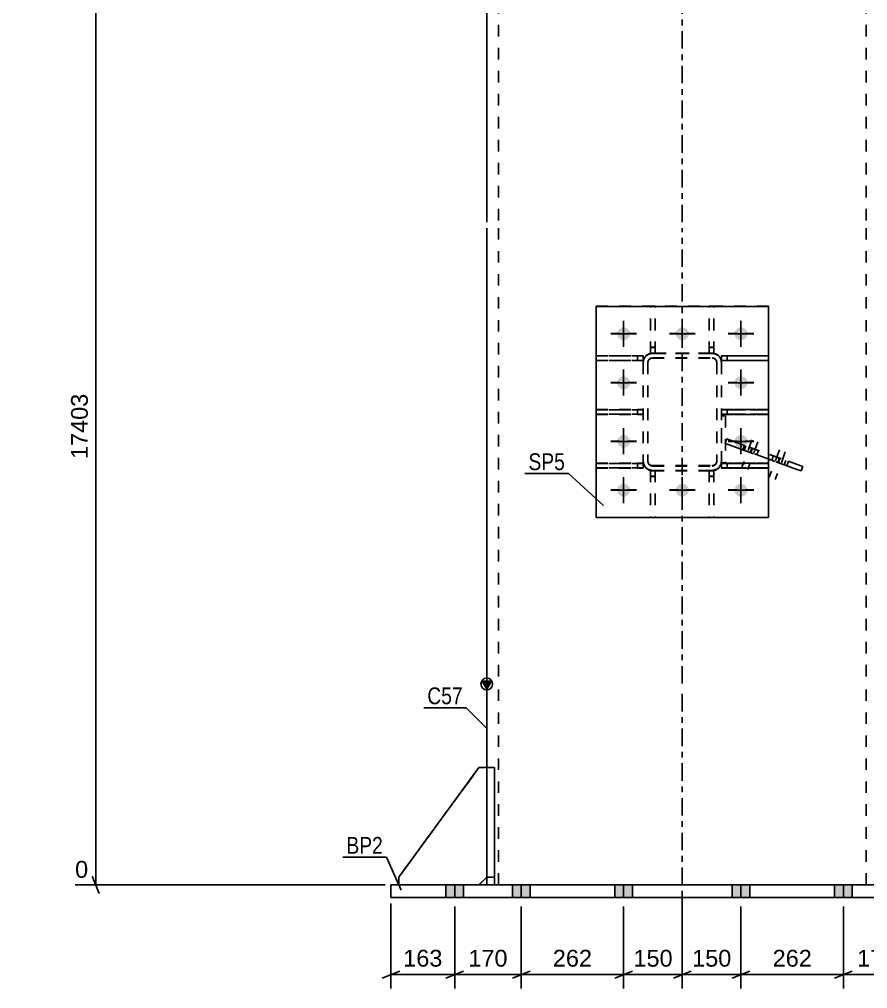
# Model space of a CAD drawing. Header units: millimetres. Extents: x 0 to 841, y 0 to 594.
# Drawn here: x 284.6 to 429.2, y 229.8 to 395.1 of the extents above; entities that cross this region are included whole.
import ezdxf

# ---------------------------------------------------------------- set-up
doc = ezdxf.new("R2010")
doc.units = ezdxf.units.MM
doc.linetypes.add('DXK_LINE_DOT2', pattern=[3.9198, 1.9599, -1.9599])
doc.linetypes.add('DXK_LINE_DOT3', pattern=[5.9187, 2.979, -0.9799, 0.9799, -0.9799])
doc.styles.add('Arial', font='ARIAL.TTF', dxfattribs={"height": 0.2})
doc.styles.add('Arial Narrow', font='ARIALN.TTF', dxfattribs={"height": 0.2})

# ---------------------------------------------------------------- blocks, each defined once
blk = doc.blocks.new('Part-256180323-1935 - 1758')
at = {"color": 7, "linetype": 'DXK_LINE_DOT2'}
for p, q in [((405.28, 337.74), (404.28, 337.74)), ((404.28, 337.74), (404.28, 337.74)), ((404.28, 337.74), (412.28, 337.74)), ((404.28, 337.74), (404.28, 336.94)), ((412.28, 337.74), (405.28, 337.74)), ((405.28, 337.74), (405.28, 336.94)), ((412.28, 337.74), (412.28, 336.94)), ((404.28, 336.94), (405.28, 336.94)), ((412.28, 336.94), (404.28, 336.94)), ((405.28, 336.94), (412.28, 336.94))]:
    blk.add_line(p, q, dxfattribs=at)
blk = doc.blocks.new('Part-256180323-1871 - 1758')
at = {"color": 7, "linetype": 'DXK_LINE_DOT2'}
for p, q in [((364.28, 267.51), (364.28, 247.5)), ((364.28, 267.51), (365.61, 267.51)), ((365.61, 267.51), (364.28, 267.51)), ((365.61, 267.51), (365.61, 247.5)), ((364.28, 248.84), (365.61, 248.84)), ((364.28, 248.84), (365.61, 248.84)), ((364.28, 247.51), (364.28, 247.53)), ((365.61, 247.51), (364.28, 247.51)), ((364.28, 247.5), (365.61, 247.5)), ((365.61, 247.51), (365.61, 247.53))]:
    blk.add_line(p, q, dxfattribs=at)
blk = doc.blocks.new('Part-256180323-1936 - 1758')
at = {"color": 7, "linetype": 'DXK_LINE_DOT2'}
for p, q in [((382.95, 327.77), (382.95, 328.57)), ((382.95, 328.57), (390.95, 328.57)), ((382.95, 328.57), (389.95, 328.57)), ((390.95, 327.77), (382.95, 327.77)), ((382.95, 327.77), (389.95, 327.77)), ((389.95, 327.77), (389.95, 328.57)), ((389.95, 328.57), (390.95, 328.57)), ((389.95, 327.77), (390.95, 327.77)), ((390.95, 328.57), (390.95, 327.77)), ((390.95, 327.77), (390.95, 327.77))]:
    blk.add_line(p, q, dxfattribs=at)
blk = doc.blocks.new('Part-256180323-1937 - 1758')
at = {"color": 7, "linetype": 'DXK_LINE_DOT2'}
for p, q in [((382.95, 336.94), (382.95, 337.74)), ((382.95, 337.74), (390.95, 337.74)), ((382.95, 337.74), (389.95, 337.74)), ((389.95, 336.94), (389.95, 337.74)), ((389.95, 337.74), (390.95, 337.74)), ((390.95, 337.74), (390.95, 336.94)), ((390.95, 336.94), (382.95, 336.94)), ((382.95, 336.94), (389.95, 336.94)), ((389.95, 336.94), (390.95, 336.94)), ((390.95, 336.94), (390.95, 336.94))]:
    blk.add_line(p, q, dxfattribs=at)
blk = doc.blocks.new('Part-256180323-1850 - 1758')
at = {"color": 7, "linetype": 'DXK_LINE_DOT2'}
for p, q in [((390.95, 319.36), (382.95, 319.36)), ((382.95, 319.36), (389.95, 319.36)), ((382.95, 319.36), (382.95, 318.56)), ((389.95, 319.36), (390.95, 319.36)), ((389.95, 319.36), (389.95, 318.56)), ((390.95, 319.36), (390.95, 319.36)), ((390.95, 319.36), (390.95, 318.56)), ((382.95, 318.56), (390.95, 318.56)), ((382.95, 318.56), (389.95, 318.56)), ((389.95, 318.56), (390.95, 318.56))]:
    blk.add_line(p, q, dxfattribs=at)
blk = doc.blocks.new('Part-256180323-1868 - 1758')
at = {"color": 2, "linetype": 'Continuous'}
for p, q in [((347.95, 245.37), (347.95, 247.53)), ((347.95, 247.53), (447.28, 247.53)), ((447.28, 245.37), (447.28, 247.53)), ((347.95, 245.39), (347.95, 245.37)), ((447.28, 245.39), (347.95, 245.39)), ((347.95, 245.37), (447.28, 245.37)), ((447.28, 245.39), (447.28, 245.37))]:
    blk.add_line(p, q, dxfattribs=at)
at = {"color": 7, "linetype": 'DXK_LINE_DOT2'}
blk.add_line((347.95, 247.5), (447.28, 247.5), dxfattribs=at)
blk = doc.blocks.new('Part-256180323-1933 - 1758')
at = {"color": 7, "linetype": 'DXK_LINE_DOT2'}
for p, q in [((404.28, 319.4), (404.28, 319.41)), ((404.28, 319.41), (412.28, 319.4)), ((404.28, 319.41), (404.28, 318.6)), ((405.28, 319.4), (404.28, 319.4)), ((412.28, 319.4), (405.28, 319.4)), ((405.28, 319.4), (405.28, 318.6)), ((412.28, 319.4), (412.28, 318.6)), ((412.28, 318.6), (404.28, 318.61)), ((404.28, 318.6), (405.28, 318.6)), ((405.28, 318.6), (412.28, 318.6))]:
    blk.add_line(p, q, dxfattribs=at)
blk = doc.blocks.new('Part-256180323-1869 - 1758')
at = {"color": 2, "linetype": 'Continuous'}
for p, q in [((364.28, 267.52), (364.28, 247.52)), ((364.28, 267.52), (365.61, 267.52)), ((365.61, 267.52), (365.61, 247.52)), ((364.28, 248.86), (365.61, 248.86))]:
    blk.add_line(p, q, dxfattribs=at)
at = {"color": 7, "linetype": 'DXK_LINE_DOT2'}
for p, q in [((365.61, 267.52), (364.28, 267.52)), ((364.28, 248.85), (365.61, 248.85)), ((364.28, 247.52), (364.28, 247.52)), ((364.28, 247.52), (365.61, 247.52)), ((365.61, 247.52), (364.28, 247.52)), ((365.61, 247.52), (365.61, 247.52))]:
    blk.add_line(p, q, dxfattribs=at)
blk = doc.blocks.new('Part-256180323-1934 - 1758')
at = {"color": 7, "linetype": 'DXK_LINE_DOT2'}
for p, q in [((405.28, 328.57), (404.28, 328.57)), ((404.28, 328.57), (404.28, 328.57)), ((404.28, 328.57), (412.28, 328.57)), ((404.28, 328.57), (404.28, 327.77)), ((404.28, 327.77), (405.28, 327.77)), ((412.28, 327.77), (404.28, 327.77)), ((412.28, 328.57), (405.28, 328.57)), ((405.28, 328.57), (405.28, 327.77)), ((405.28, 327.77), (412.28, 327.77)), ((412.28, 328.57), (412.28, 327.77))]:
    blk.add_line(p, q, dxfattribs=at)
blk = doc.blocks.new('Part-256180323-1938 - 1758')
at = {"color": 7, "linetype": 'DXK_LINE_DOT2'}
for p, q in [((392.21, 338.17), (392.21, 346.17)), ((392.21, 346.17), (393.01, 346.17)), ((393.01, 338.17), (393.01, 346.17)), ((392.21, 339.17), (393.01, 339.17)), ((392.21, 338.17), (393.01, 338.17)), ((393.01, 338.17), (392.21, 338.17)), ((392.21, 338.17), (392.21, 338.17)), ((393.01, 338.17), (393.01, 338.17))]:
    blk.add_line(p, q, dxfattribs=at)
blk = doc.blocks.new('Part-256180323-1939 - 1758')
at = {"color": 7, "linetype": 'DXK_LINE_DOT2'}
for p, q in [((402.21, 338.17), (402.21, 346.17)), ((402.21, 346.17), (403.01, 346.17)), ((403.01, 338.17), (403.01, 346.17)), ((402.21, 339.17), (403.01, 339.17)), ((402.21, 338.17), (403.01, 338.17)), ((403.01, 338.17), (402.21, 338.17)), ((402.21, 338.17), (402.21, 338.17)), ((403.01, 338.17), (403.01, 338.17))]:
    blk.add_line(p, q, dxfattribs=at)
blk = doc.blocks.new('Part-256180323-1940 - 1758')
at = {"color": 7, "linetype": 'DXK_LINE_DOT2'}
for p, q in [((392.21, 318.17), (392.21, 318.17)), ((392.21, 318.17), (392.21, 310.17)), ((392.21, 318.17), (393.01, 318.17)), ((392.21, 318.17), (393.01, 318.17)), ((393.01, 318.17), (393.01, 318.17)), ((393.01, 318.17), (393.01, 310.17)), ((392.21, 317.17), (393.01, 317.17)), ((393.01, 310.17), (392.21, 310.17))]:
    blk.add_line(p, q, dxfattribs=at)
blk = doc.blocks.new('Part-256180323-1941 - 1758')
at = {"color": 7, "linetype": 'DXK_LINE_DOT2'}
for p, q in [((402.21, 318.17), (402.21, 318.17)), ((402.21, 318.17), (402.21, 310.17)), ((402.21, 318.17), (403.01, 318.17)), ((402.21, 318.17), (403.01, 318.17)), ((403.01, 318.17), (403.01, 318.17)), ((403.01, 318.17), (403.01, 310.17)), ((402.21, 317.17), (403.01, 317.17)), ((403.01, 310.17), (402.21, 310.17))]:
    blk.add_line(p, q, dxfattribs=at)
blk = doc.blocks.new('Part-256180323-1942 - 1758')
at = {"color": 7, "linetype": 'DXK_LINE_DOT2'}
for p, q in [((392.21, 338.12), (392.21, 346.13)), ((393.01, 346.13), (392.21, 346.13)), ((393.01, 338.12), (393.01, 346.13)), ((392.21, 339.13), (393.01, 339.13)), ((392.21, 338.13), (392.21, 338.12)), ((392.21, 338.13), (393.01, 338.13)), ((392.21, 338.12), (393.01, 338.12)), ((393.01, 338.13), (393.01, 338.12))]:
    blk.add_line(p, q, dxfattribs=at)
blk = doc.blocks.new('Part-256180323-1957 - 1758')
at = {"linetype": 'Continuous'}
blk.add_hatch(color=2, dxfattribs=at).paths.add_polyline_path([(364.28, 280.86), (363.48, 282.26), (365.08, 282.26)])
at = {"color": 2, "linetype": 'Continuous'}
for p, q in [((364.28, 515.63), (364.28, 360.5)), ((364.28, 359.5), (364.28, 281.85)), ((364.28, 280.86), (363.48, 282.26)), ((363.48, 282.26), (365.08, 282.26)), ((365.08, 282.26), (364.28, 280.86)), ((364.28, 280.85), (364.28, 267.52))]:
    blk.add_line(p, q, dxfattribs=at)
at = {"color": 7, "linetype": 'DXK_LINE_DOT2'}
for p, q in [((366.28, 515.63), (366.28, 360.5)), ((428.95, 515.63), (428.95, 360.5)), ((366.28, 359.5), (366.28, 281.85)), ((428.95, 359.5), (428.95, 281.85)), ((366.28, 280.85), (366.28, 247.52)), ((428.95, 280.85), (428.95, 247.52)), ((364.28, 267.52), (364.28, 247.51)), ((364.28, 247.51), (364.28, 247.52)), ((364.58, 247.52), (364.28, 247.52)), ((364.28, 247.51), (364.58, 247.51)), ((365.45, 247.52), (364.58, 247.52)), ((364.58, 247.51), (365.45, 247.51)), ((366.75, 247.52), (365.45, 247.52)), ((365.45, 247.51), (366.75, 247.51)), ((366.28, 247.51), (366.28, 247.53)), ((366.28, 247.51), (366.28, 247.52)), ((366.28, 247.52), (366.43, 247.52)), ((366.43, 247.51), (366.28, 247.51)), ((366.43, 247.52), (366.86, 247.52)), ((366.86, 247.51), (366.43, 247.51)), ((368.28, 247.52), (366.75, 247.52)), ((366.75, 247.51), (368.28, 247.51)), ((366.86, 247.52), (367.51, 247.52)), ((367.51, 247.51), (366.86, 247.51)), ((367.51, 247.52), (368.28, 247.52)), ((368.28, 247.51), (367.51, 247.51)), ((368.28, 247.52), (426.95, 247.52)), ((368.28, 247.52), (426.95, 247.52)), ((368.28, 247.51), (426.95, 247.51)), ((368.28, 247.51), (426.95, 247.51)), ((426.95, 247.52), (427.71, 247.52)), ((428.48, 247.52), (426.95, 247.52)), ((427.71, 247.51), (426.95, 247.51)), ((426.95, 247.51), (428.48, 247.51)), ((427.71, 247.52), (428.36, 247.52)), ((428.36, 247.51), (427.71, 247.51)), ((428.36, 247.52), (428.79, 247.52)), ((428.79, 247.51), (428.36, 247.51)), ((429.77, 247.52), (428.48, 247.52)), ((428.48, 247.51), (429.77, 247.51)), ((428.79, 247.52), (428.95, 247.52)), ((428.95, 247.51), (428.79, 247.51)), ((428.95, 247.51), (428.95, 247.53)), ((428.95, 247.51), (428.95, 247.52))]:
    blk.add_line(p, q, dxfattribs=at)
at = {"color": 7, "linetype": 'DXK_LINE_DOT3'}
for p, q in [((397.61, 360.5), (397.61, 515.62)), ((397.61, 281.85), (397.61, 359.5)), ((397.61, 247.51), (397.61, 280.85))]:
    blk.add_line(p, q, dxfattribs=at)
at = {"color": 2, "linetype": 'Continuous'}
blk.add_circle((364.28, 281.76), 1, dxfattribs=at)
blk = doc.blocks.new('Bolt-256180323-1958 - 1758')
at = {"linetype": 'Continuous'}
for points in [[(386.51, 341.46), (386.54, 341.69), (386.61, 341.91), (386.72, 342.11), (386.88, 342.28), (387.06, 342.41), (387.27, 342.51), (387.5, 342.55), (387.73, 342.55), (387.95, 342.51), (388.16, 342.41), (388.35, 342.28), (388.5, 342.11), (388.62, 341.91), (388.69, 341.69), (388.71, 341.46), (388.69, 341.23), (388.62, 341.01), (388.5, 340.81), (388.35, 340.64), (388.16, 340.51), (387.95, 340.41), (387.73, 340.37), (387.5, 340.37), (387.27, 340.41), (387.06, 340.51), (386.88, 340.64), (386.72, 340.81), (386.61, 341.01), (386.54, 341.23)], [(396.51, 341.46), (396.54, 341.69), (396.61, 341.91), (396.72, 342.11), (396.88, 342.28), (397.06, 342.41), (397.27, 342.51), (397.5, 342.55), (397.73, 342.55), (397.95, 342.51), (398.16, 342.41), (398.35, 342.28), (398.5, 342.11), (398.62, 341.91), (398.69, 341.69), (398.71, 341.46), (398.69, 341.23), (398.62, 341.01), (398.5, 340.81), (398.35, 340.64), (398.16, 340.51), (397.95, 340.41), (397.73, 340.37), (397.5, 340.37), (397.27, 340.41), (397.06, 340.51), (396.88, 340.64), (396.72, 340.81), (396.61, 341.01), (396.54, 341.23)], [(406.51, 341.46), (406.54, 341.69), (406.61, 341.91), (406.72, 342.11), (406.88, 342.28), (407.06, 342.41), (407.27, 342.51), (407.5, 342.55), (407.73, 342.55), (407.95, 342.51), (408.16, 342.41), (408.35, 342.28), (408.5, 342.11), (408.62, 341.91), (408.69, 341.69), (408.71, 341.46), (408.69, 341.23), (408.62, 341.01), (408.5, 340.81), (408.35, 340.64), (408.16, 340.51), (407.95, 340.41), (407.73, 340.37), (407.5, 340.37), (407.27, 340.41), (407.06, 340.51), (406.88, 340.64), (406.72, 340.81), (406.61, 341.01), (406.54, 341.23)], [(386.51, 333.13), (386.54, 333.36), (386.61, 333.57), (386.72, 333.77), (386.88, 333.94), (387.06, 334.08), (387.27, 334.17), (387.5, 334.22), (387.73, 334.22), (387.95, 334.17), (388.16, 334.08), (388.35, 333.94), (388.5, 333.77), (388.62, 333.57), (388.69, 333.36), (388.71, 333.13), (388.69, 332.9), (388.62, 332.68), (388.5, 332.48), (388.35, 332.31), (388.16, 332.17), (387.95, 332.08), (387.73, 332.03), (387.5, 332.03), (387.27, 332.08), (387.06, 332.17), (386.88, 332.31), (386.72, 332.48), (386.61, 332.68), (386.54, 332.9)], [(406.51, 333.13), (406.54, 333.36), (406.61, 333.57), (406.72, 333.77), (406.88, 333.94), (407.06, 334.08), (407.27, 334.17), (407.5, 334.22), (407.73, 334.22), (407.95, 334.17), (408.16, 334.08), (408.35, 333.94), (408.5, 333.77), (408.62, 333.57), (408.69, 333.36), (408.71, 333.13), (408.69, 332.9), (408.62, 332.68), (408.5, 332.48), (408.35, 332.31), (408.16, 332.17), (407.95, 332.08), (407.73, 332.03), (407.5, 332.03), (407.27, 332.08), (407.06, 332.17), (406.88, 332.31), (406.72, 332.48), (406.61, 332.68), (406.54, 332.9)], [(386.51, 323.13), (386.54, 323.36), (386.61, 323.57), (386.72, 323.77), (386.88, 323.94), (387.06, 324.08), (387.27, 324.17), (387.5, 324.22), (387.73, 324.22), (387.95, 324.17), (388.16, 324.08), (388.35, 323.94), (388.5, 323.77), (388.62, 323.57), (388.69, 323.36), (388.71, 323.13), (388.69, 322.9), (388.62, 322.68), (388.5, 322.48), (388.35, 322.31), (388.16, 322.17), (387.95, 322.08), (387.73, 322.03), (387.5, 322.03), (387.27, 322.08), (387.06, 322.17), (386.88, 322.31), (386.72, 322.48), (386.61, 322.68), (386.54, 322.9)], [(406.51, 323.13), (406.54, 323.36), (406.61, 323.57), (406.72, 323.77), (406.88, 323.94), (407.06, 324.08), (407.27, 324.17), (407.5, 324.22), (407.73, 324.22), (407.95, 324.17), (408.16, 324.08), (408.35, 323.94), (408.5, 323.77), (408.62, 323.57), (408.69, 323.36), (408.71, 323.13), (408.69, 322.9), (408.62, 322.68), (408.5, 322.48), (408.35, 322.31), (408.16, 322.17), (407.95, 322.08), (407.73, 322.03), (407.5, 322.03), (407.27, 322.08), (407.06, 322.17), (406.88, 322.31), (406.72, 322.48), (406.61, 322.68), (406.54, 322.9)], [(386.51, 314.79), (386.54, 315.02), (386.61, 315.24), (386.72, 315.44), (386.88, 315.61), (387.06, 315.75), (387.27, 315.84), (387.5, 315.89), (387.73, 315.89), (387.95, 315.84), (388.16, 315.75), (388.35, 315.61), (388.5, 315.44), (388.62, 315.24), (388.69, 315.02), (388.71, 314.79), (388.69, 314.56), (388.62, 314.35), (388.5, 314.15), (388.35, 313.98), (388.16, 313.84), (387.95, 313.75), (387.73, 313.7), (387.5, 313.7), (387.27, 313.75), (387.06, 313.84), (386.88, 313.98), (386.72, 314.15), (386.61, 314.35), (386.54, 314.56)], [(396.51, 314.79), (396.54, 315.02), (396.61, 315.24), (396.72, 315.44), (396.88, 315.61), (397.06, 315.75), (397.27, 315.84), (397.5, 315.89), (397.73, 315.89), (397.95, 315.84), (398.16, 315.75), (398.35, 315.61), (398.5, 315.44), (398.62, 315.24), (398.69, 315.02), (398.71, 314.79), (398.69, 314.56), (398.62, 314.35), (398.5, 314.15), (398.35, 313.98), (398.16, 313.84), (397.95, 313.75), (397.73, 313.7), (397.5, 313.7), (397.27, 313.75), (397.06, 313.84), (396.88, 313.98), (396.72, 314.15), (396.61, 314.35), (396.54, 314.56)], [(406.51, 314.79), (406.54, 315.02), (406.61, 315.24), (406.72, 315.44), (406.88, 315.61), (407.06, 315.75), (407.27, 315.84), (407.5, 315.89), (407.73, 315.89), (407.95, 315.84), (408.16, 315.75), (408.35, 315.61), (408.5, 315.44), (408.62, 315.24), (408.69, 315.02), (408.71, 314.79), (408.69, 314.56), (408.62, 314.35), (408.5, 314.15), (408.35, 313.98), (408.16, 313.84), (407.95, 313.75), (407.73, 313.7), (407.5, 313.7), (407.27, 313.75), (407.06, 313.84), (406.88, 313.98), (406.72, 314.15), (406.61, 314.35), (406.54, 314.56)]]:
    blk.add_hatch(color=1, dxfattribs=at).paths.add_polyline_path(points)
at = {"color": 1, "linetype": 'Continuous'}
for p, q in [((387.61, 339.26), (387.61, 343.66)), ((397.61, 339.26), (397.61, 343.66)), ((407.61, 339.26), (407.61, 343.66)), ((389.81, 341.46), (385.41, 341.46)), ((399.81, 341.46), (395.41, 341.46)), ((409.81, 341.46), (405.41, 341.46)), ((387.61, 330.93), (387.61, 335.33)), ((407.61, 330.93), (407.61, 335.33)), ((389.81, 333.13), (385.41, 333.13)), ((409.81, 333.13), (405.41, 333.13)), ((387.61, 320.93), (387.61, 325.33)), ((407.61, 320.93), (407.61, 325.33)), ((389.81, 323.13), (385.41, 323.13)), ((409.81, 323.13), (405.41, 323.13)), ((387.61, 312.59), (387.61, 316.99)), ((397.61, 312.59), (397.61, 316.99)), ((407.61, 312.59), (407.61, 316.99)), ((389.81, 314.79), (385.41, 314.79)), ((399.81, 314.79), (395.41, 314.79)), ((409.81, 314.79), (405.41, 314.79))]:
    blk.add_line(p, q, dxfattribs=at)
blk = doc.blocks.new('Bolt-256180323-1960 - 1758')
at = {"color": 1, "linetype": 'Continuous'}
for p, q in [((387.61, 343.7), (387.61, 342.24)), ((397.61, 343.7), (397.61, 342.24)), ((407.61, 343.7), (407.61, 342.24)), ((385.41, 341.5), (386.88, 341.5)), ((387.61, 339.3), (387.61, 340.77)), ((389.81, 341.5), (388.35, 341.5)), ((395.41, 341.5), (396.88, 341.5)), ((397.61, 339.3), (397.61, 340.77)), ((399.81, 341.5), (398.35, 341.5)), ((405.41, 341.5), (406.88, 341.5)), ((407.61, 339.3), (407.61, 340.77)), ((409.81, 341.5), (408.35, 341.5)), ((387.61, 335.37), (387.61, 333.91)), ((407.61, 335.37), (407.61, 333.91)), ((385.41, 333.17), (386.88, 333.17)), ((387.61, 330.97), (387.61, 332.44)), ((389.81, 333.17), (388.35, 333.17)), ((405.41, 333.17), (406.88, 333.17)), ((407.61, 330.97), (407.61, 332.44)), ((409.81, 333.17), (408.35, 333.17)), ((387.61, 325.37), (387.61, 323.91)), ((407.61, 325.37), (407.61, 323.91)), ((385.41, 323.17), (386.88, 323.17)), ((387.61, 320.97), (387.61, 322.44)), ((389.81, 323.17), (388.35, 323.17)), ((405.41, 323.17), (406.88, 323.17)), ((407.61, 320.97), (407.61, 322.44)), ((409.81, 323.17), (408.35, 323.17)), ((387.61, 317.04), (387.61, 315.57)), ((397.61, 317.04), (397.61, 315.57)), ((407.61, 317.04), (407.61, 315.57)), ((385.41, 314.84), (386.88, 314.84)), ((387.61, 312.64), (387.61, 314.1)), ((389.81, 314.84), (388.35, 314.84)), ((395.41, 314.84), (396.88, 314.84)), ((397.61, 312.64), (397.61, 314.1)), ((399.81, 314.84), (398.35, 314.84)), ((405.41, 314.84), (406.88, 314.84)), ((407.61, 312.64), (407.61, 314.1)), ((409.81, 314.84), (408.35, 314.84))]:
    blk.add_line(p, q, dxfattribs=at)
blk = doc.blocks.new('Bolt-256180323-1964 - 1758')
at = {"linetype": 'Continuous'}
for points in [[(357.31, 245.38), (360.31, 245.38), (360.31, 247.52), (357.31, 247.52)], [(357.31, 245.39), (360.31, 245.39), (360.31, 247.52), (357.31, 247.52)], [(357.31, 245.39), (360.31, 245.39), (360.31, 247.52), (357.31, 247.52)], [(357.31, 245.39), (360.31, 245.39), (360.31, 247.52), (357.31, 247.52)], [(357.31, 245.37), (360.31, 245.37), (360.31, 247.51), (357.31, 247.51)], [(357.31, 245.37), (360.31, 245.37), (360.31, 247.51), (357.31, 247.51)], [(357.31, 245.38), (360.31, 245.38), (360.31, 247.51), (357.31, 247.51)], [(357.31, 245.38), (360.31, 245.38), (360.31, 247.51), (357.31, 247.51)], [(368.65, 245.39), (371.65, 245.39), (371.65, 247.52), (368.65, 247.52)], [(368.65, 245.39), (371.65, 245.39), (371.65, 247.52), (368.65, 247.52)], [(368.65, 245.37), (371.65, 245.37), (371.65, 247.51), (368.65, 247.51)], [(368.65, 245.37), (371.65, 245.37), (371.65, 247.51), (368.65, 247.51)], [(386.11, 245.39), (389.11, 245.39), (389.11, 247.52), (386.11, 247.52)], [(386.11, 245.39), (389.11, 245.39), (389.11, 247.52), (386.11, 247.52)], [(386.11, 245.37), (389.11, 245.37), (389.11, 247.51), (386.11, 247.51)], [(386.11, 245.37), (389.11, 245.37), (389.11, 247.51), (386.11, 247.51)], [(406.11, 245.39), (409.11, 245.39), (409.11, 247.52), (406.11, 247.52)], [(406.11, 245.39), (409.11, 245.39), (409.11, 247.52), (406.11, 247.52)], [(406.11, 245.37), (409.11, 245.37), (409.11, 247.51), (406.11, 247.51)], [(406.11, 245.37), (409.11, 245.37), (409.11, 247.51), (406.11, 247.51)], [(423.58, 245.39), (426.58, 245.39), (426.58, 247.52), (423.58, 247.52)], [(423.58, 245.39), (426.58, 245.39), (426.58, 247.52), (423.58, 247.52)], [(423.58, 245.37), (426.58, 245.37), (426.58, 247.51), (423.58, 247.51)], [(423.58, 245.37), (426.58, 245.37), (426.58, 247.51), (423.58, 247.51)], [(434.91, 245.38), (437.91, 245.38), (437.91, 247.52), (434.91, 247.52)], [(434.91, 245.39), (437.91, 245.39), (437.91, 247.52), (434.91, 247.52)], [(434.91, 245.39), (437.91, 245.39), (437.91, 247.52), (434.91, 247.52)], [(434.91, 245.39), (437.91, 245.39), (437.91, 247.52), (434.91, 247.52)], [(434.91, 245.37), (437.91, 245.37), (437.91, 247.51), (434.91, 247.51)], [(434.91, 245.37), (437.91, 245.37), (437.91, 247.51), (434.91, 247.51)], [(434.91, 245.38), (437.91, 245.38), (437.91, 247.51), (434.91, 247.51)], [(434.91, 245.38), (437.91, 245.38), (437.91, 247.51), (434.91, 247.51)]]:
    blk.add_hatch(color=1, dxfattribs=at).paths.add_polyline_path(points)
at = {"color": 1, "linetype": 'Continuous'}
for p, q in [((357.31, 245.38), (357.31, 247.52)), ((357.31, 245.39), (357.31, 247.52)), ((357.31, 245.39), (357.31, 247.52)), ((357.31, 245.39), (357.31, 247.52)), ((357.31, 245.37), (357.31, 247.51)), ((357.31, 245.37), (357.31, 247.51)), ((357.31, 245.38), (357.31, 247.51)), ((357.31, 245.38), (357.31, 247.51)), ((358.81, 245.38), (358.81, 247.52)), ((358.81, 245.39), (358.81, 247.52)), ((358.81, 245.39), (358.81, 247.52)), ((358.81, 245.39), (358.81, 247.52)), ((358.81, 245.37), (358.81, 247.51)), ((358.81, 245.37), (358.81, 247.51)), ((358.81, 245.38), (358.81, 247.51)), ((358.81, 245.38), (358.81, 247.51)), ((360.31, 245.38), (360.31, 247.52)), ((360.31, 245.39), (360.31, 247.52)), ((360.31, 245.39), (360.31, 247.52)), ((360.31, 245.39), (360.31, 247.52)), ((360.31, 245.37), (360.31, 247.51)), ((360.31, 245.37), (360.31, 247.51)), ((360.31, 245.38), (360.31, 247.51)), ((360.31, 245.38), (360.31, 247.51)), ((368.65, 245.39), (368.65, 247.52)), ((368.65, 245.39), (368.65, 247.52)), ((368.65, 245.37), (368.65, 247.51)), ((368.65, 245.37), (368.65, 247.51)), ((370.15, 245.39), (370.15, 247.52)), ((370.15, 245.39), (370.15, 247.52)), ((370.15, 245.37), (370.15, 247.51)), ((370.15, 245.37), (370.15, 247.51)), ((371.65, 245.39), (371.65, 247.52)), ((371.65, 245.39), (371.65, 247.52)), ((371.65, 245.37), (371.65, 247.51)), ((371.65, 245.37), (371.65, 247.51)), ((386.11, 245.39), (386.11, 247.52)), ((386.11, 245.39), (386.11, 247.52)), ((386.11, 245.37), (386.11, 247.51)), ((386.11, 245.37), (386.11, 247.51)), ((387.61, 245.39), (387.61, 247.52)), ((387.61, 245.39), (387.61, 247.52)), ((387.61, 245.37), (387.61, 247.51)), ((387.61, 245.37), (387.61, 247.51)), ((389.11, 245.39), (389.11, 247.52)), ((389.11, 245.39), (389.11, 247.52)), ((389.11, 245.37), (389.11, 247.51)), ((389.11, 245.37), (389.11, 247.51)), ((406.11, 245.39), (406.11, 247.52)), ((406.11, 245.39), (406.11, 247.52)), ((406.11, 245.37), (406.11, 247.51)), ((406.11, 245.37), (406.11, 247.51)), ((407.61, 245.39), (407.61, 247.52)), ((407.61, 245.39), (407.61, 247.52)), ((407.61, 245.37), (407.61, 247.51)), ((407.61, 245.37), (407.61, 247.51)), ((409.11, 245.39), (409.11, 247.52)), ((409.11, 245.39), (409.11, 247.52)), ((409.11, 245.37), (409.11, 247.51)), ((409.11, 245.37), (409.11, 247.51)), ((423.58, 245.39), (423.58, 247.52)), ((423.58, 245.39), (423.58, 247.52)), ((423.58, 245.37), (423.58, 247.51)), ((423.58, 245.37), (423.58, 247.51)), ((425.08, 245.39), (425.08, 247.52)), ((425.08, 245.39), (425.08, 247.52)), ((425.08, 245.37), (425.08, 247.51)), ((425.08, 245.37), (425.08, 247.51)), ((426.58, 245.39), (426.58, 247.52)), ((426.58, 245.39), (426.58, 247.52)), ((426.58, 245.37), (426.58, 247.51)), ((426.58, 245.37), (426.58, 247.51)), ((434.91, 245.38), (434.91, 247.52)), ((434.91, 245.39), (434.91, 247.52)), ((434.91, 245.39), (434.91, 247.52)), ((434.91, 245.39), (434.91, 247.52)), ((434.91, 245.37), (434.91, 247.51)), ((434.91, 245.37), (434.91, 247.51)), ((434.91, 245.38), (434.91, 247.51)), ((434.91, 245.38), (434.91, 247.51)), ((436.41, 245.38), (436.41, 247.52)), ((436.41, 245.39), (436.41, 247.52)), ((436.41, 245.39), (436.41, 247.52)), ((436.41, 245.39), (436.41, 247.52)), ((436.41, 245.37), (436.41, 247.51)), ((436.41, 245.37), (436.41, 247.51)), ((436.41, 245.38), (436.41, 247.51)), ((436.41, 245.38), (436.41, 247.51)), ((437.91, 245.38), (437.91, 247.52)), ((437.91, 245.39), (437.91, 247.52)), ((437.91, 245.39), (437.91, 247.52)), ((437.91, 245.39), (437.91, 247.52)), ((437.91, 245.37), (437.91, 247.51)), ((437.91, 245.37), (437.91, 247.51)), ((437.91, 245.38), (437.91, 247.51)), ((437.91, 245.38), (437.91, 247.51))]:
    blk.add_line(p, q, dxfattribs=at)
blk = doc.blocks.new('Part-256180323-1970 - 1758')
at = {"color": 7, "linetype": 'DXK_LINE_DOT2'}
for p, q in [((402.21, 338.12), (402.21, 346.13)), ((403.01, 346.13), (402.21, 346.13)), ((403.01, 338.12), (403.01, 346.13)), ((402.21, 339.13), (403.01, 339.13)), ((402.21, 338.13), (402.21, 338.12)), ((402.21, 338.13), (403.01, 338.13)), ((402.21, 338.12), (403.01, 338.12)), ((403.01, 338.13), (403.01, 338.12))]:
    blk.add_line(p, q, dxfattribs=at)
blk = doc.blocks.new('Part-256180323-1971 - 1758')
at = {"color": 7, "linetype": 'DXK_LINE_DOT2'}
for p, q in [((393.01, 318.13), (392.21, 318.13)), ((392.21, 318.13), (392.21, 318.12)), ((392.21, 318.13), (392.21, 310.13)), ((392.21, 318.12), (393.01, 318.12)), ((393.01, 318.12), (393.01, 318.13)), ((393.01, 318.13), (393.01, 310.13)), ((392.21, 317.13), (393.01, 317.13)), ((392.21, 310.13), (393.01, 310.13))]:
    blk.add_line(p, q, dxfattribs=at)
blk = doc.blocks.new('Part-256180323-1972 - 1758')
at = {"color": 7, "linetype": 'DXK_LINE_DOT2'}
for p, q in [((403.01, 318.13), (402.21, 318.13)), ((402.21, 318.13), (402.21, 318.12)), ((402.21, 318.13), (402.21, 310.13)), ((402.21, 318.12), (403.01, 318.12)), ((403.01, 318.12), (403.01, 318.13)), ((403.01, 318.13), (403.01, 310.13)), ((402.21, 317.13), (403.01, 317.13)), ((402.21, 310.13), (403.01, 310.13))]:
    blk.add_line(p, q, dxfattribs=at)
blk = doc.blocks.new('Part-256180323-1973 - 1758')
at = {"color": 7, "linetype": 'DXK_LINE_DOT2'}
for p, q in [((404.28, 318.56), (404.28, 319.36)), ((404.28, 319.36), (405.28, 319.36)), ((412.28, 319.36), (404.28, 319.36)), ((405.28, 318.56), (405.28, 319.36)), ((405.28, 319.36), (412.28, 319.36)), ((412.28, 318.56), (412.28, 319.36)), ((405.28, 318.56), (404.28, 318.56)), ((404.28, 318.56), (404.28, 318.56)), ((404.28, 318.56), (412.28, 318.56)), ((412.28, 318.56), (405.28, 318.56))]:
    blk.add_line(p, q, dxfattribs=at)
blk = doc.blocks.new('Part-256180323-1974 - 1758')
at = {"color": 7, "linetype": 'DXK_LINE_DOT2'}
for p, q in [((404.28, 327.72), (404.28, 328.53)), ((404.28, 328.53), (405.28, 328.53)), ((412.28, 328.53), (404.28, 328.52)), ((405.28, 327.73), (404.28, 327.73)), ((404.28, 327.73), (404.28, 327.72)), ((404.28, 327.72), (412.28, 327.73)), ((405.28, 327.73), (405.28, 328.53)), ((405.28, 328.53), (412.28, 328.53)), ((412.28, 327.73), (405.28, 327.73)), ((412.28, 327.73), (412.28, 328.53))]:
    blk.add_line(p, q, dxfattribs=at)
blk = doc.blocks.new('Part-256180323-1975 - 1758')
at = {"color": 7, "linetype": 'DXK_LINE_DOT2'}
for p, q in [((404.28, 336.89), (404.28, 337.69)), ((404.28, 337.69), (405.28, 337.69)), ((412.28, 337.69), (404.28, 337.69)), ((405.28, 336.89), (405.28, 337.69)), ((405.28, 337.69), (412.28, 337.69)), ((412.28, 336.89), (412.28, 337.69)), ((405.28, 336.89), (404.28, 336.89)), ((404.28, 336.89), (404.28, 336.89)), ((404.28, 336.89), (412.28, 336.89)), ((412.28, 336.89), (405.28, 336.89))]:
    blk.add_line(p, q, dxfattribs=at)
blk = doc.blocks.new('Part-256180323-1976 - 1758')
at = {"color": 7, "linetype": 'DXK_LINE_DOT2'}
for p, q in [((390.95, 328.52), (382.95, 328.53)), ((382.95, 328.53), (389.95, 328.53)), ((382.95, 328.53), (382.95, 327.73)), ((382.95, 327.73), (390.95, 327.72)), ((382.95, 327.73), (389.95, 327.73)), ((389.95, 328.53), (390.95, 328.53)), ((389.95, 328.53), (389.95, 327.73)), ((389.95, 327.73), (390.95, 327.73)), ((390.95, 328.53), (390.95, 328.52)), ((390.95, 328.53), (390.95, 327.72))]:
    blk.add_line(p, q, dxfattribs=at)
blk = doc.blocks.new('Part-256180323-1977 - 1758')
at = {"color": 7, "linetype": 'DXK_LINE_DOT2'}
for p, q in [((390.95, 337.69), (382.95, 337.69)), ((382.95, 337.69), (389.95, 337.69)), ((382.95, 337.69), (382.95, 336.89)), ((389.95, 337.69), (390.95, 337.69)), ((389.95, 337.69), (389.95, 336.89)), ((390.95, 337.69), (390.95, 337.69)), ((390.95, 337.69), (390.95, 336.89)), ((382.95, 336.89), (390.95, 336.89)), ((382.95, 336.89), (389.95, 336.89)), ((389.95, 336.89), (390.95, 336.89))]:
    blk.add_line(p, q, dxfattribs=at)
blk = doc.blocks.new('Part-256180323-2007 - 1758')
at = {"color": 7, "linetype": 'DXK_LINE_DOT2'}
for p, q in [((382.95, 346.17), (382.95, 310.17)), ((382.95, 346.17), (412.28, 346.17)), ((382.95, 346.17), (412.28, 346.17)), ((412.28, 346.17), (412.28, 310.17)), ((382.95, 310.17), (382.95, 310.17)), ((382.95, 310.17), (412.28, 310.17)), ((412.28, 310.17), (382.95, 310.17)), ((412.28, 310.17), (412.28, 310.17))]:
    blk.add_line(p, q, dxfattribs=at)
blk = doc.blocks.new('Part-256180323-2027 - 1758')
at = {"color": 2, "linetype": 'Continuous'}
for p, q in [((382.95, 310.13), (382.95, 346.13)), ((382.95, 346.13), (412.28, 346.13)), ((412.28, 346.13), (412.28, 310.13)), ((382.95, 310.13), (382.95, 310.13)), ((412.28, 310.13), (382.95, 310.13)), ((412.28, 310.13), (412.28, 310.13))]:
    blk.add_line(p, q, dxfattribs=at)
at = {"color": 7, "linetype": 'DXK_LINE_DOT2'}
for p, q in [((382.95, 346.13), (412.28, 346.13)), ((382.95, 310.13), (412.28, 310.13)), ((382.95, 310.13), (382.95, 310.13)), ((412.28, 310.13), (412.28, 310.13))]:
    blk.add_line(p, q, dxfattribs=at)
blk = doc.blocks.new('Part-256180323-2032 - 1758')
at = {"color": 7, "linetype": 'DXK_LINE_DOT2'}
for p, q in [((391.07, 337.2), (390.95, 336.59)), ((390.95, 336.57), (391.07, 337.18)), ((391.93, 338.05), (392.55, 338.17)), ((392.22, 338.13), (391.93, 338.07)), ((392.55, 338.19), (392.22, 338.13)), ((392.24, 337.33), (392.55, 337.39)), ((392.55, 337.37), (392.24, 337.31)), ((392.55, 338.17), (392.55, 338.19)), ((402.68, 338.19), (392.55, 338.19)), ((392.55, 338.17), (402.68, 338.17)), ((392.55, 337.37), (392.55, 337.39)), ((392.55, 337.39), (402.68, 337.39)), ((392.55, 337.37), (402.68, 337.37)), ((402.68, 338.17), (402.68, 338.19)), ((403.01, 338.13), (402.68, 338.19)), ((402.68, 338.17), (403.29, 338.05)), ((402.68, 337.37), (402.68, 337.39)), ((402.68, 337.39), (402.99, 337.33)), ((402.99, 337.31), (402.68, 337.37)), ((403.29, 338.07), (403.01, 338.13)), ((404.28, 336.59), (404.16, 337.2)), ((404.16, 337.18), (404.28, 336.57)), ((390.95, 336.59), (390.95, 319.77)), ((391.75, 336.59), (391.81, 336.9)), ((391.81, 336.88), (391.75, 336.57)), ((391.75, 336.59), (391.75, 319.77)), ((391.81, 336.88), (391.81, 336.9)), ((403.42, 336.88), (403.42, 336.9)), ((403.42, 336.9), (403.48, 336.59)), ((403.48, 336.57), (403.42, 336.88)), ((403.48, 336.59), (403.48, 319.77)), ((404.28, 336.59), (404.28, 319.77)), ((390.95, 319.79), (391.07, 319.18)), ((391.07, 319.16), (390.95, 319.77)), ((391.07, 319.16), (391.07, 319.18)), ((391.81, 319.49), (391.75, 319.79)), ((391.75, 319.77), (391.81, 319.46)), ((392.55, 318.99), (392.24, 319.05)), ((392.24, 319.03), (392.55, 318.97)), ((392.55, 318.97), (392.55, 318.99)), ((392.55, 318.99), (402.68, 318.99)), ((392.55, 318.97), (402.68, 318.97)), ((402.99, 319.05), (402.68, 318.99)), ((402.68, 318.97), (402.99, 319.03)), ((402.68, 318.97), (402.68, 318.99)), ((403.48, 319.79), (403.42, 319.49)), ((403.42, 319.46), (403.48, 319.77)), ((404.16, 319.18), (404.28, 319.79)), ((404.28, 319.77), (404.16, 319.16)), ((404.16, 319.16), (404.16, 319.18)), ((391.93, 318.31), (392.55, 318.19)), ((392.55, 318.17), (391.93, 318.29)), ((392.55, 318.17), (392.55, 318.19)), ((392.55, 318.19), (402.68, 318.19)), ((392.55, 318.17), (402.68, 318.17)), ((402.68, 318.19), (403.29, 318.31)), ((403.29, 318.29), (402.68, 318.17)), ((402.68, 318.17), (402.68, 318.19))]:
    blk.add_line(p, q, dxfattribs=at)
at = {"color": 7, "linetype": 'DXK_LINE_DOT3'}
blk.add_line((397.61, 328.17), (397.61, 328.19), dxfattribs=at)
at = {"color": 7, "linetype": 'DXK_LINE_DOT2'}
for centre, radius, start, end in [((392.55, 336.59), 1.6, 112.5, 157.5), ((392.55, 336.57), 1.6, 112.5, 157.5), ((392.55, 336.59), 0.8, 112.5, 157.5), ((392.55, 336.57), 0.8, 112.5, 157.5), ((402.68, 336.59), 0.8, 22.5, 67.5), ((402.68, 336.57), 0.8, 22.5, 67.5), ((402.68, 336.59), 1.6, 22.5, 67.5), ((402.68, 336.57), 1.6, 22.5, 67.5), ((392.55, 319.79), 1.6, 202.5, 247.5), ((392.55, 319.77), 1.6, 202.5, 247.5), ((392.55, 319.79), 0.8, 202.5, 247.5), ((392.55, 319.77), 0.8, 202.5, 247.5), ((402.68, 319.79), 0.8, 292.5, 337.5), ((402.68, 319.77), 0.8, 292.5, 337.5), ((402.68, 319.79), 1.6, 292.5, 337.5), ((402.68, 319.77), 1.6, 292.5, 337.5)]:
    blk.add_arc(centre, radius, start, end, dxfattribs=at)
blk = doc.blocks.new('Part-256180323-2049 - 1758')
at = {"color": 7, "linetype": 'DXK_LINE_DOT2'}
for p, q in [((391.07, 337.14), (390.95, 336.53)), ((390.95, 336.52), (391.07, 337.13)), ((392.55, 338.13), (391.93, 338)), ((391.93, 338), (392.55, 338.12)), ((392.24, 337.27), (392.55, 337.33)), ((392.55, 337.32), (392.24, 337.26)), ((392.55, 338.12), (392.55, 338.13)), ((402.68, 338.13), (392.55, 338.13)), ((392.55, 338.12), (402.68, 338.12)), ((392.55, 337.32), (392.55, 337.33)), ((392.55, 337.33), (402.68, 337.33)), ((392.55, 337.32), (402.68, 337.32)), ((402.68, 338.12), (402.68, 338.13)), ((403.29, 338), (402.68, 338.13)), ((402.68, 338.12), (403.29, 338)), ((402.68, 337.32), (402.68, 337.33)), ((402.68, 337.33), (402.99, 337.27)), ((402.99, 337.26), (402.68, 337.32)), ((404.28, 336.53), (404.16, 337.14)), ((404.16, 337.13), (404.28, 336.52)), ((390.95, 336.53), (390.95, 319.72)), ((391.75, 336.53), (391.81, 336.83)), ((391.81, 336.83), (391.75, 336.52)), ((391.75, 336.53), (391.75, 319.72)), ((391.81, 336.83), (391.81, 336.83)), ((403.42, 336.83), (403.42, 336.83)), ((403.42, 336.83), (403.48, 336.53)), ((403.48, 336.52), (403.42, 336.83)), ((403.48, 336.53), (403.48, 319.72)), ((404.28, 336.53), (404.28, 319.72)), ((390.95, 319.73), (391.07, 319.11)), ((391.07, 319.11), (390.95, 319.72)), ((391.07, 319.11), (391.07, 319.11)), ((391.81, 319.42), (391.75, 319.73)), ((391.75, 319.72), (391.81, 319.41)), ((392.55, 318.93), (392.24, 318.99)), ((392.24, 318.98), (392.55, 318.92)), ((392.55, 318.92), (392.55, 318.93)), ((392.55, 318.93), (402.68, 318.93)), ((392.55, 318.92), (402.68, 318.92)), ((402.99, 318.99), (402.68, 318.93)), ((402.68, 318.92), (402.99, 318.98)), ((402.68, 318.92), (402.68, 318.93)), ((403.48, 319.73), (403.42, 319.42)), ((403.42, 319.41), (403.48, 319.72)), ((404.16, 319.11), (404.28, 319.73)), ((404.28, 319.72), (404.16, 319.11)), ((404.16, 319.11), (404.16, 319.11)), ((391.93, 318.25), (392.55, 318.13)), ((392.55, 318.12), (391.93, 318.24)), ((392.55, 318.12), (392.55, 318.13)), ((392.55, 318.13), (402.68, 318.13)), ((392.55, 318.12), (402.68, 318.12)), ((402.68, 318.13), (403.29, 318.25)), ((403.29, 318.24), (402.68, 318.12)), ((402.68, 318.12), (402.68, 318.13))]:
    blk.add_line(p, q, dxfattribs=at)
at = {"color": 7, "linetype": 'DXK_LINE_DOT3'}
blk.add_line((397.61, 328.12), (397.61, 328.13), dxfattribs=at)
at = {"color": 7, "linetype": 'DXK_LINE_DOT2'}
for centre, radius, start, end in [((392.55, 336.53), 1.6, 112.5, 157.5), ((392.55, 336.52), 1.6, 112.5, 157.5), ((392.55, 336.53), 0.8, 112.5, 157.5), ((392.55, 336.52), 0.8, 112.5, 157.5), ((402.68, 336.53), 0.8, 22.5, 67.5), ((402.68, 336.52), 0.8, 22.5, 67.5), ((402.68, 336.53), 1.6, 22.5, 67.5), ((402.68, 336.52), 1.6, 22.5, 67.5), ((392.55, 319.73), 1.6, 202.5, 247.5), ((392.55, 319.72), 1.6, 202.5, 247.5), ((392.55, 319.73), 0.8, 202.5, 247.5), ((392.55, 319.72), 0.8, 202.5, 247.5), ((402.68, 319.73), 0.8, 292.5, 337.5), ((402.68, 319.72), 0.8, 292.5, 337.5), ((402.68, 319.73), 1.6, 292.5, 337.5), ((402.68, 319.72), 1.6, 292.5, 337.5)]:
    blk.add_arc(centre, radius, start, end, dxfattribs=at)
blk = doc.blocks.new('Part-256180323-2086 - 1758')
at = {"color": 7, "linetype": 'DXK_LINE_DOT2'}
for p, q in [((405.19, 323.55), (404.91, 322.79)), ((405.19, 323.55), (404.91, 322.8)), ((404.91, 322.8), (404.91, 322.79)), ((415.42, 318.97), (404.91, 322.8)), ((404.91, 322.79), (407.93, 321.7)), ((405.19, 323.55), (405.19, 323.55)), ((405.19, 323.55), (415.69, 319.73)), ((408.2, 322.45), (405.19, 323.55)), ((408.2, 322.45), (407.93, 321.7)), ((418.13, 318.84), (408.2, 322.45)), ((407.93, 321.7), (417.86, 318.09)), ((415.69, 319.73), (415.42, 318.97)), ((417.86, 318.09), (415.42, 318.97)), ((415.69, 319.73), (418.13, 318.84)), ((418.13, 318.84), (417.86, 318.09))]:
    blk.add_line(p, q, dxfattribs=at)
blk = doc.blocks.new('Part-256180323-2097 - 1758')
at = {"color": 7, "linetype": 'DXK_LINE_DOT2'}
for p, q in [((404.28, 327.48), (404.95, 327.48)), ((404.28, 319.48), (404.28, 327.48)), ((404.28, 327.48), (404.95, 327.48)), ((404.95, 327.48), (404.95, 319.48)), ((404.95, 319.48), (404.28, 319.48)), ((404.95, 319.48), (404.28, 319.48))]:
    blk.add_line(p, q, dxfattribs=at)
blk = doc.blocks.new('Bolt-256180323-2098 - 1758')
at = {"color": 1, "linetype": 'DXK_LINE_DOT2'}
for p, q in [((409.48, 323.4), (407.77, 318.71)), ((408.46, 322.36), (408.18, 321.61)), ((410.49, 323.03), (408.78, 318.34)), ((409.47, 321.99), (409.2, 321.23)), ((409.58, 321.95), (409.31, 321.2)), ((410.6, 321.58), (410.33, 320.82)), ((414.15, 321.71), (412.44, 317.01)), ((413.13, 320.66), (412.86, 319.91)), ((415.17, 321.33), (413.46, 316.64)), ((414.15, 320.29), (413.88, 319.53)), ((414.26, 320.25), (413.99, 319.5)), ((415.28, 319.88), (415, 319.12))]:
    blk.add_line(p, q, dxfattribs=at)
blk = doc.blocks.new('Part-256180323-2118 - 1758')
at = {"color": 7, "linetype": 'DXK_LINE_DOT2'}
for p, q in [((349.28, 248.84), (362.95, 267.51)), ((362.95, 267.51), (349.28, 248.84)), ((362.95, 267.51), (364.28, 267.51)), ((362.95, 267.51), (362.95, 267.51)), ((364.28, 267.51), (362.95, 267.51)), ((364.28, 267.51), (364.28, 248.84)), ((349.28, 247.51), (349.28, 248.84)), ((364.28, 248.84), (362.95, 247.51)), ((362.95, 247.51), (349.28, 247.51)), ((349.28, 247.51), (362.95, 247.51)), ((362.95, 247.51), (362.96, 247.53)), ((362.95, 247.51), (362.95, 247.51))]:
    blk.add_line(p, q, dxfattribs=at)
at = {"color": 2, "linetype": 'Continuous'}
blk.add_line((362.96, 247.53), (364.28, 248.84), dxfattribs=at)
blk = doc.blocks.new('Part-256180323-2119 - 1758')
at = {"color": 2, "linetype": 'Continuous'}
for p, q in [((362.95, 267.52), (349.28, 248.85)), ((362.95, 267.52), (362.95, 267.52)), ((364.28, 267.52), (362.95, 267.52)), ((349.28, 248.85), (349.28, 248.85)), ((349.28, 248.85), (349.28, 247.53)), ((362.95, 247.53), (364.28, 248.85))]:
    blk.add_line(p, q, dxfattribs=at)
at = {"color": 7, "linetype": 'DXK_LINE_DOT2'}
for p, q in [((349.28, 248.85), (362.95, 267.52)), ((362.95, 267.52), (364.28, 267.52)), ((364.28, 267.52), (364.28, 248.85)), ((364.28, 248.85), (362.95, 247.52)), ((349.28, 247.53), (349.28, 247.52)), ((362.95, 247.52), (349.28, 247.52)), ((349.28, 247.52), (362.95, 247.52)), ((362.95, 247.52), (362.95, 247.53)), ((362.95, 247.52), (362.95, 247.52))]:
    blk.add_line(p, q, dxfattribs=at)
blk = doc.blocks.new('Part-256180323-2120 - 1758')
at = {"color": 7, "linetype": 'DXK_LINE_DOT2'}
for p, q in [((382.95, 319.4), (390.95, 319.41)), ((382.95, 318.6), (382.95, 319.4)), ((382.95, 319.4), (389.95, 319.4)), ((389.95, 318.6), (389.95, 319.4)), ((389.95, 319.4), (390.95, 319.4)), ((390.95, 319.41), (390.95, 318.6)), ((390.95, 318.61), (382.95, 318.6)), ((382.95, 318.6), (389.95, 318.6)), ((389.95, 318.6), (390.95, 318.6)), ((390.95, 318.6), (390.95, 318.61))]:
    blk.add_line(p, q, dxfattribs=at)
blk = doc.blocks.new('StraightDimension-256180323-9541 - 1758')
at = {"color": 7, "linetype": 'Continuous'}
for p, q in [((347.95, 244.37), (347.95, 229.83)), ((358.81, 243.81), (358.81, 229.83)), ((346.45, 231.63), (349.45, 232.83)), ((347.95, 232.23), (358.81, 232.23)), ((360.31, 232.83), (357.31, 231.63))]:
    blk.add_line(p, q, dxfattribs=at)
at = {"color": 0}
blk.add_wipeout([(357.31, 232.98), (357.31, 237.18), (349.44, 237.18), (349.44, 232.98)], dxfattribs=at)
at = {"color": 3, "style": 'Arial'}
blk.add_text('163', height=2.865, dxfattribs=at).set_placement((350.04, 233.58))
blk = doc.blocks.new('StraightDimension-256180323-9540 - 1758')
at = {"color": 7, "linetype": 'Continuous'}
for p, q in [((358.81, 243.81), (358.81, 229.83)), ((370.15, 243.81), (370.15, 229.83)), ((357.31, 231.63), (360.31, 232.83)), ((358.81, 232.23), (370.15, 232.23)), ((371.65, 232.83), (368.65, 231.63))]:
    blk.add_line(p, q, dxfattribs=at)
at = {"color": 0}
blk.add_wipeout([(368.41, 232.98), (368.41, 237.18), (360.54, 237.18), (360.54, 232.98)], dxfattribs=at)
at = {"color": 3, "style": 'Arial'}
blk.add_text('170', height=2.865, dxfattribs=at).set_placement((361.14, 233.58))
blk = doc.blocks.new('StraightDimension-256180323-9506 - 1758')
at = {"color": 7, "linetype": 'Continuous'}
for p, q in [((298.23, 402.34), (297.03, 405.34)), ((363.28, 403.84), (285.22, 403.84)), ((297.63, 247.53), (297.63, 403.84)), ((297.03, 249.03), (298.23, 246.03)), ((346.95, 247.53), (294.11, 247.53))]:
    blk.add_line(p, q, dxfattribs=at)
at = {"color": 0, "linetype": 'Continuous'}
for points in [[(296.93, 404.44), (296.93, 408.64), (284.62, 408.64), (284.62, 404.44)], [(296.93, 248.13), (296.93, 252.33), (293.51, 252.33), (293.51, 248.13)]]:
    blk.add_wipeout(points, dxfattribs=at)
at = {"color": 0}
blk.add_wipeout([(296.88, 331.84), (292.68, 331.84), (292.68, 319.52), (296.88, 319.52)], dxfattribs=at)
at = {"color": 3, "linetype": 'Continuous', "style": 'Arial'}
for s, height, p in [('17403', 2.865, (285.22, 405.04)), ('0', 2.87, (294.11, 248.73))]:
    blk.add_text(s, height=height, dxfattribs=at).set_placement(p)
at = {"color": 3, "style": 'Arial'}
blk.add_text('17403', height=2.865, rotation=90.0002, dxfattribs=at).set_placement((296.28, 320.12))
blk = doc.blocks.new('StraightDimension-256180323-9535 - 1758')
at = {"color": 7, "linetype": 'Continuous'}
for p, q in [((425.08, 243.81), (425.08, 229.83)), ((436.41, 243.81), (436.41, 229.83)), ((423.58, 231.63), (426.58, 232.83)), ((425.08, 232.23), (436.41, 232.23)), ((437.91, 232.83), (434.91, 231.63))]:
    blk.add_line(p, q, dxfattribs=at)
at = {"color": 0}
blk.add_wipeout([(434.68, 232.98), (434.68, 237.18), (426.81, 237.18), (426.81, 232.98)], dxfattribs=at)
at = {"color": 3, "style": 'Arial'}
blk.add_text('170', height=2.865, dxfattribs=at).set_placement((427.41, 233.58))
blk = doc.blocks.new('StraightDimension-256180323-9536 - 1758')
at = {"color": 7, "linetype": 'Continuous'}
for p, q in [((407.61, 243.81), (407.61, 229.83)), ((425.08, 243.81), (425.08, 229.83)), ((409.11, 232.83), (406.11, 231.63)), ((407.61, 232.23), (425.08, 232.23)), ((423.58, 231.63), (426.58, 232.83))]:
    blk.add_line(p, q, dxfattribs=at)
at = {"color": 0}
blk.add_wipeout([(420.28, 232.98), (420.28, 237.18), (412.41, 237.18), (412.41, 232.98)], dxfattribs=at)
at = {"color": 3, "style": 'Arial'}
blk.add_text('262', height=2.865, dxfattribs=at).set_placement((413.01, 233.58))
blk = doc.blocks.new('StraightDimension-256180323-9537 - 1758')
at = {"color": 7, "linetype": 'Continuous'}
for p, q in [((397.61, 246.51), (397.61, 229.83)), ((407.61, 243.81), (407.61, 229.83)), ((396.11, 231.63), (399.11, 232.83)), ((397.61, 232.23), (407.61, 232.23)), ((409.11, 232.83), (406.11, 231.63))]:
    blk.add_line(p, q, dxfattribs=at)
at = {"color": 0}
blk.add_wipeout([(406.55, 232.98), (406.55, 237.18), (398.68, 237.18), (398.68, 232.98)], dxfattribs=at)
at = {"color": 3, "style": 'Arial'}
blk.add_text('150', height=2.865, dxfattribs=at).set_placement((399.28, 233.58))
blk = doc.blocks.new('StraightDimension-256180323-9538 - 1758')
at = {"color": 7, "linetype": 'Continuous'}
for p, q in [((397.61, 246.51), (397.61, 229.83)), ((387.61, 243.81), (387.61, 229.83)), ((386.11, 231.63), (389.11, 232.83)), ((387.61, 232.23), (397.61, 232.23)), ((399.11, 232.83), (396.11, 231.63))]:
    blk.add_line(p, q, dxfattribs=at)
at = {"color": 0}
blk.add_wipeout([(396.55, 232.98), (396.55, 237.18), (388.68, 237.18), (388.68, 232.98)], dxfattribs=at)
at = {"color": 3, "style": 'Arial'}
blk.add_text('150', height=2.865, dxfattribs=at).set_placement((389.28, 233.58))
blk = doc.blocks.new('StraightDimension-256180323-9539 - 1758')
at = {"color": 7, "linetype": 'Continuous'}
for p, q in [((370.15, 243.81), (370.15, 229.83)), ((387.61, 243.81), (387.61, 229.83)), ((371.65, 232.83), (368.65, 231.63)), ((370.15, 232.23), (387.61, 232.23)), ((386.11, 231.63), (389.11, 232.83))]:
    blk.add_line(p, q, dxfattribs=at)
at = {"color": 0}
blk.add_wipeout([(382.81, 232.98), (382.81, 237.18), (374.94, 237.18), (374.94, 232.98)], dxfattribs=at)
at = {"color": 3, "style": 'Arial'}
blk.add_text('262', height=2.865, dxfattribs=at).set_placement((375.54, 233.58))
blk = doc.blocks.new('Mark-256180323-1864 - 1758')
at = {"color": 0}
blk.add_wipeout([(346.57, 252.83), (346.57, 255.83), (340.36, 255.83), (340.36, 252.83)], dxfattribs=at)
blk.add_wipeout([(346.57, 252.83), (346.57, 255.83), (340.36, 255.83), (340.36, 252.83)], dxfattribs=at)
at = {"color": 30, "linetype": 'Continuous'}
for p in [(339.76, 252.23), (349.69, 246.62)]:
    blk.add_line(p, (347.17, 252.23), dxfattribs=at)
at = {"color": 3, "style": 'Arial Narrow'}
blk.add_text('BP2', height=2.863, dxfattribs=at).set_placement((340.36, 252.83))
blk = doc.blocks.new('Mark-256180323-1953 - 1758')
at = {"color": 0}
blk.add_wipeout([(360.18, 278.32), (360.18, 281.32), (354.15, 281.32), (354.15, 278.32)], dxfattribs=at)
blk.add_wipeout([(360.18, 278.32), (360.18, 281.32), (354.15, 281.32), (354.15, 278.32)], dxfattribs=at)
at = {"color": 30, "linetype": 'Continuous'}
for p in [(353.55, 277.72), (364.31, 274.19)]:
    blk.add_line(p, (360.78, 277.72), dxfattribs=at)
at = {"color": 3, "style": 'Arial Narrow'}
blk.add_text('C57', height=2.863, dxfattribs=at).set_placement((354.15, 278.32))
blk = doc.blocks.new('Mark-256180323-15178 - 1758')
at = {"color": 0}
blk.add_wipeout([(377.6, 318.23), (377.6, 321.23), (371.39, 321.23), (371.39, 318.23)], dxfattribs=at)
blk.add_wipeout([(377.6, 318.23), (377.6, 321.23), (371.39, 321.23), (371.39, 318.23)], dxfattribs=at)
at = {"color": 30, "linetype": 'Continuous'}
for p in [(370.79, 317.63), (384.19, 312.2)]:
    blk.add_line(p, (378.2, 317.63), dxfattribs=at)
at = {"color": 3, "style": 'Arial Narrow'}
blk.add_text('SP5', height=2.863, dxfattribs=at).set_placement((371.39, 318.23))

msp = doc.modelspace()

# ---------------------------------------------------------------- block references
for name in ['Part-256180323-1957 - 1758', 'Part-256180323-2007 - 1758', 'Part-256180323-2027 - 1758', 'Part-256180323-1938 - 1758', 'Part-256180323-1942 - 1758', 'Part-256180323-1939 - 1758', 'Part-256180323-1970 - 1758', 'Bolt-256180323-1960 - 1758', 'Bolt-256180323-1958 - 1758', 'Part-256180323-1937 - 1758', 'Part-256180323-1977 - 1758', 'Part-256180323-2032 - 1758', 'Part-256180323-2049 - 1758', 'Part-256180323-1935 - 1758', 'Part-256180323-1975 - 1758', 'Part-256180323-1936 - 1758', 'Part-256180323-1976 - 1758', 'Part-256180323-1934 - 1758', 'Part-256180323-1974 - 1758', 'Part-256180323-2097 - 1758', 'Part-256180323-2086 - 1758', 'Bolt-256180323-2098 - 1758', 'Part-256180323-2120 - 1758', 'Part-256180323-1850 - 1758', 'Part-256180323-1933 - 1758', 'Part-256180323-1973 - 1758', 'Part-256180323-1940 - 1758', 'Part-256180323-1971 - 1758', 'Part-256180323-1941 - 1758', 'Part-256180323-1972 - 1758', 'Part-256180323-2119 - 1758', 'Part-256180323-2118 - 1758', 'Part-256180323-1869 - 1758', 'Part-256180323-1871 - 1758', 'Part-256180323-1868 - 1758', 'Bolt-256180323-1964 - 1758', 'StraightDimension-256180323-9541 - 1758', 'StraightDimension-256180323-9535 - 1758']:
    msp.add_blockref(name, (0, 0))

# ---------------------------------------------------------------- next in the draw order: block references
for name in ['StraightDimension-256180323-9506 - 1758', 'Mark-256180323-15178 - 1758', 'StraightDimension-256180323-9540 - 1758', 'StraightDimension-256180323-9536 - 1758']:
    msp.add_blockref(name, (0, 0))

# ---------------------------------------------------------------- next in the draw order: block references
for name in ['Mark-256180323-1953 - 1758', 'Mark-256180323-1864 - 1758', 'StraightDimension-256180323-9537 - 1758']:
    msp.add_blockref(name, (0, 0))

# ---------------------------------------------------------------- next in the draw order: block references
msp.add_blockref('StraightDimension-256180323-9538 - 1758', (0, 0))

# ---------------------------------------------------------------- next in the draw order: block references
msp.add_blockref('StraightDimension-256180323-9539 - 1758', (0, 0))

doc.saveas('drawing.dxf')
